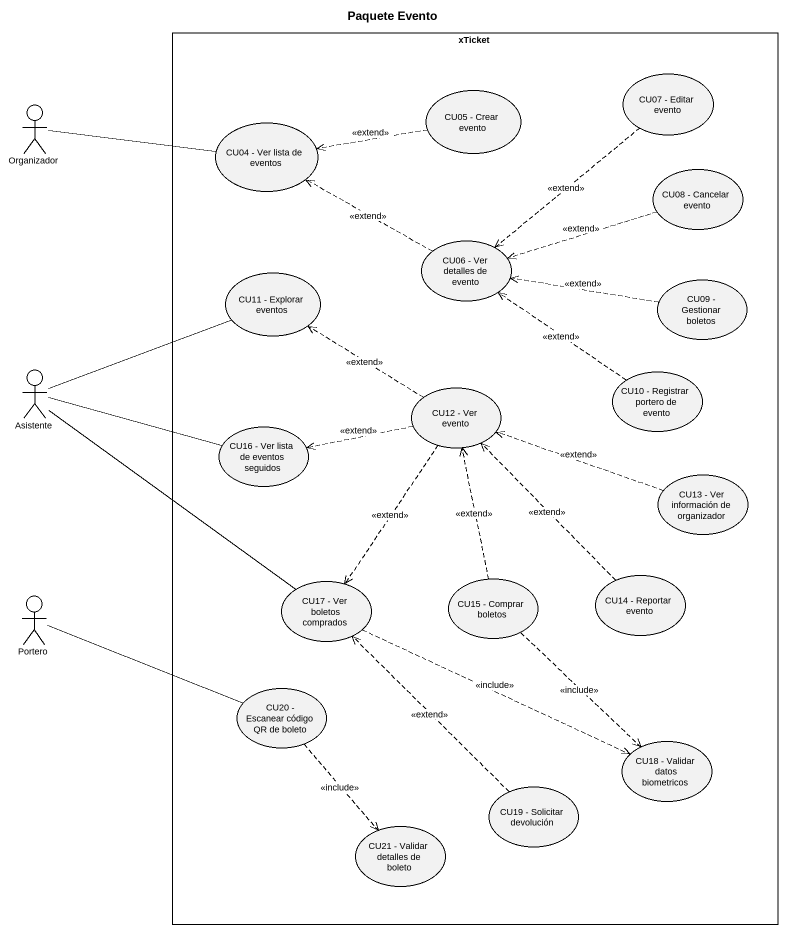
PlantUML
@startuml
title Paquete Evento
rectangle xTicket {
  usecase "CU05 - Crear evento" as CU05_Crear_evento
  usecase "CU07 - Editar evento" as CU07_Editar_evento
  usecase "CU04 - Ver lista de eventos" as CU04_Ver_lista_de_eventos
  usecase "CU08 - Cancelar evento" as CU08_Cancelar_evento
  usecase "CU06 - Ver detalles de evento" as CU06_Ver_detalles_de_evento
  usecase "CU11 - Explorar eventos" as CU11_Explorar_eventos
  usecase "CU09 - Gestionar boletos" as CU09_Gestionar_boletos
  usecase "CU10 - Registrar portero de evento" as CU10_Registrar_portero_de
  usecase "CU12 - Ver evento" as CU12_Ver_evento
  usecase "CU16 - Ver lista de eventos seguidos" as CU16_Ver_lista_de_eventos
  usecase "CU13 - Ver información de organizador" as CU13_Ver_información_de
  usecase "CU17 - Ver boletos comprados" as CU17_Ver_boletos_comprados
  usecase "CU15 - Comprar boletos" as CU15_Comprar_boletos
  usecase "CU14 - Reportar evento" as CU14_Reportar_evento
  usecase "CU20 - Escanear código QR de boleto" as CU20_Escanear_código_QR_de
  usecase "CU18 - Validar datos biometricos" as CU18_Validar_datos
  usecase "CU19 - Solicitar devolución" as CU19_Solicitar_devolución
  usecase "CU21 - Validar detalles de boleto" as CU21_Validar_detalles_de
}
actor Organizador
actor Asistente
actor Portero
Organizador -right- CU04_Ver_lista_de_eventos
CU05_Crear_evento .left.> CU04_Ver_lista_de_eventos : <<extend>>
CU07_Editar_evento ..> CU06_Ver_detalles_de_evento : <<extend>>
CU08_Cancelar_evento .left.> CU06_Ver_detalles_de_evento : <<extend>>
CU06_Ver_detalles_de_evento .left.> CU04_Ver_lista_de_eventos : <<extend>>
CU09_Gestionar_boletos .left.> CU06_Ver_detalles_de_evento : <<extend>>
Asistente -right- CU11_Explorar_eventos
Asistente -right- CU16_Ver_lista_de_eventos
Asistente -- CU17_Ver_boletos_comprados
CU10_Registrar_portero_de .up.> CU06_Ver_detalles_de_evento : <<extend>>
CU12_Ver_evento .up.> CU11_Explorar_eventos : <<extend>>
CU12_Ver_evento .left.> CU16_Ver_lista_de_eventos : <<extend>>
CU12_Ver_evento ..> CU17_Ver_boletos_comprados : <<extend>>
CU13_Ver_información_de .left.> CU12_Ver_evento : <<extend>>
Portero -right- CU20_Escanear_código_QR_de
CU17_Ver_boletos_comprados .right.> CU18_Validar_datos : <<include>>
CU15_Comprar_boletos .up.> CU12_Ver_evento : <<extend>>
CU15_Comprar_boletos ..> CU18_Validar_datos : <<include>>
CU14_Reportar_evento .up.> CU12_Ver_evento : <<extend>>
CU20_Escanear_código_QR_de ..> CU21_Validar_detalles_de : <<include>>
CU19_Solicitar_devolución .up.> CU17_Ver_boletos_comprados : <<extend>>
@enduml
